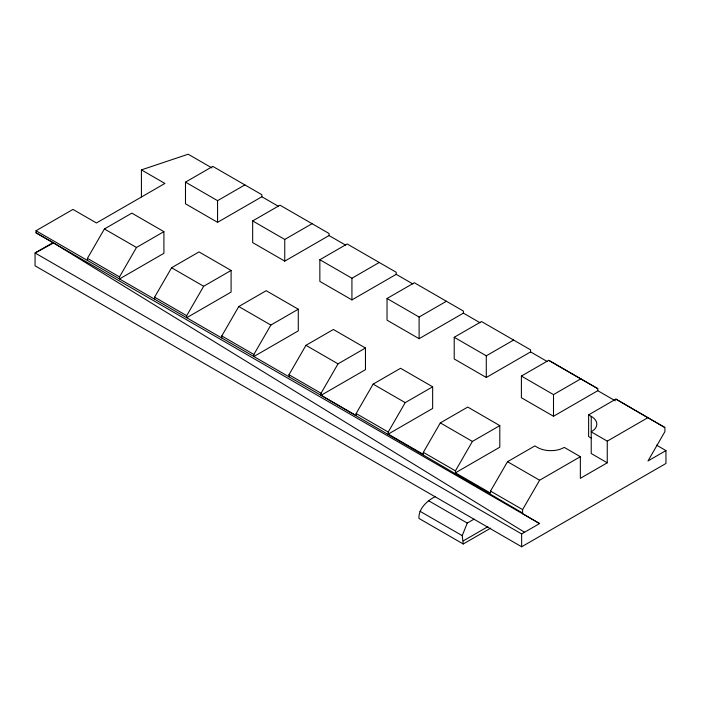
<?xml version="1.0" encoding="UTF-8"?>
<svg xmlns="http://www.w3.org/2000/svg" width="701" height="701" viewBox="0 0 701 701"><rect width="100%" height="100%" fill="white"/><g stroke="black" fill="none" stroke-linecap="round" stroke-linejoin="round"><path stroke-width="1.05" d="M141.418 196.911L141.418 169.887L188.175 154.22L211.921 167.933M163.911 231.645L163.911 253.306L119.503 278.945L119.503 276.895L136.485 247.479L163.911 231.645L131.832 213.13L104.405 228.964L87.423 258.371L87.423 260.43M231.093 270.437L231.093 292.098L186.685 317.737L186.685 315.678L203.667 286.271L231.093 270.437L199.014 251.913L171.587 267.747L154.606 297.163L154.606 299.213M288.97 376.787L288.97 374.737L305.951 345.321L333.378 329.488L365.466 348.011L365.466 369.672L321.049 395.311L522.604 513.036L522.604 513.675L539.568 523.559L521.64 533.934L521.649 546.78L665.95 463.475L665.95 450.585L656.478 445.117M432.648 386.803L432.648 408.455L388.231 434.103L388.231 432.044L405.213 402.637L432.648 386.803L400.56 368.279L373.134 384.113L356.152 413.52L356.152 415.579L36.014 230.743L36.014 232.802L53.591 242.958L524.55 532.243M665.95 450.585L647.996 460.951L664.951 431.544L664.828 427.496L647.847 417.7L607.268 441.131L607.25 462.8L580.349 478.327L580.358 456.702L564.331 447.431L560.423 449.175A18.997 10.971 0 0 1 537.474 447.44L534.872 445.924L507.515 461.696L490.516 491.094L490.516 493.092L455.422 472.825L455.422 470.853L472.404 441.428L499.804 425.612L467.751 407.071L440.316 422.896L423.36 452.338L423.334 454.362L388.231 434.103M499.804 425.612L499.795 447.203L455.422 472.825M597.778 390.702L597.769 388.652L548.708 360.323L521.395 376.06L521.395 397.747L553.501 416.263L597.778 390.702L615.329 400.832M553.501 416.263L553.501 394.602L521.395 376.06M664.828 427.496L615.89 399.106L588.63 414.869L588.621 436.539L591.223 438.037M588.63 414.869L591.232 416.376L591.223 453.538L607.25 462.8M435.058 496.72C427.067 500.794 418.409 508.724 418.944 518.416L463.247 543.985L490.665 528.16M463.247 543.985L462.231 535.652L467.26 523.06L473.972 519.187L521.649 546.78M221.788 338.005L221.788 335.945L238.769 306.539L266.196 290.705L298.284 309.22L298.284 330.881L253.867 356.52L253.867 354.469L270.849 325.062L298.284 309.22M321.049 395.311L321.049 393.261L338.031 363.845L365.466 348.011M522.604 513.036L522.604 509.601L539.604 480.229L580.358 456.702M36.014 230.743L72.965 209.415L96.449 222.971L164.91 183.452L141.418 169.887M52.996 242.607L35.059 252.973L35.05 265.81L473.972 519.187M261.859 196.762L217.564 222.331L185.485 203.807L185.485 182.137L212.797 166.382L261.859 194.712L261.859 196.762L278.481 206.357M185.485 182.137L217.564 200.661L244.877 184.906M329.041 235.554L284.746 261.123L252.667 242.599L252.667 220.929L279.979 205.174L329.041 233.494L329.041 235.554L345.663 245.148M252.667 220.929L284.746 239.453L312.059 223.689M396.223 274.336L351.928 299.905L319.849 281.39L319.849 259.72L347.161 243.957L396.223 272.286L396.223 274.336L412.845 283.94M319.849 259.72L351.928 278.236L379.241 262.481M463.405 313.128L419.11 338.697L387.031 320.173L387.031 298.503L414.344 282.748L463.405 311.069L463.405 313.128L480.036 322.723M387.031 298.503L419.11 317.027L446.423 301.264M530.587 351.911L486.292 377.488L454.213 358.965L454.213 337.286L481.526 321.531L530.587 349.86L530.587 351.911L547.218 361.514M454.213 337.286L486.292 355.81L513.605 340.055M553.501 394.602L580.787 378.847M463.247 540.892L487.826 526.696M53.591 242.958L35.059 252.973L521.64 533.934M597.769 388.652L548.708 360.323M607.268 441.131L591.232 431.877L594.255 429.608A18.997 10.979 -0.1 0 0 591.25 416.368M104.405 228.964L136.485 247.479M171.587 267.747L203.667 286.271M238.769 306.539L270.849 325.062M305.951 345.321L338.031 363.845M373.134 384.113L405.213 402.637M440.316 422.896L472.404 441.428M507.515 461.696L539.604 480.229M423.36 452.338L455.422 470.853M87.423 258.371L119.503 276.895M154.606 297.163L186.685 315.678M221.788 335.945L253.867 354.469M288.97 374.737L321.049 393.261M356.152 413.52L388.231 432.044M490.516 491.094L522.604 509.601M36.014 232.802L539.568 523.559M428.355 500.593L467.26 523.06M419.96 511.248L462.231 535.652M615.89 399.106L647.847 417.7M486.292 355.81L486.292 377.488M419.11 317.027L419.11 338.697M351.928 278.236L351.928 299.905M284.746 239.453L284.746 261.123M217.564 200.661L217.564 222.331"/></g></svg>
